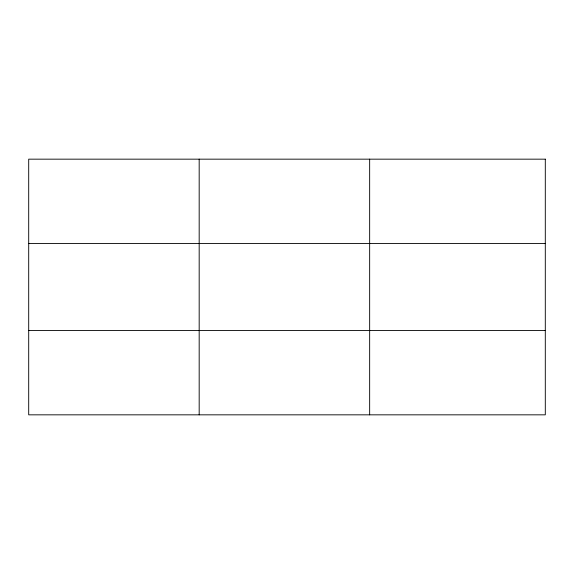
<?xml version="1.0" encoding="UTF-8"?>
<svg xmlns="http://www.w3.org/2000/svg" width="574" height="574" viewBox="0 0 574 574"><rect width="100%" height="100%" fill="white"/><g stroke="black" fill="none" stroke-linecap="round" stroke-linejoin="round"><path stroke-width="0.86" d="M199.178 414.837L199.178 159.163M369.656 414.837L369.656 159.163M28.7 243.534L545.3 243.534M28.7 330.466L545.3 330.466M545.3 159.163L545.3 414.837L28.7 414.837L28.7 159.163L545.3 159.163"/></g></svg>
